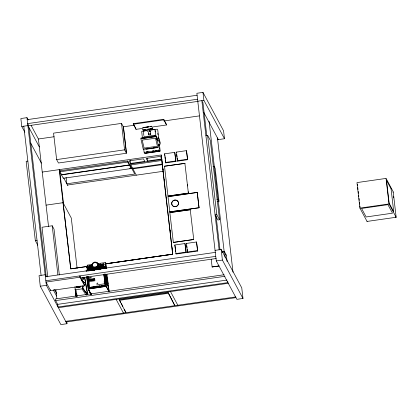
<?xml version="1.0" encoding="UTF-8"?>
<svg xmlns="http://www.w3.org/2000/svg" width="417" height="417" viewBox="0 0 417 417"><rect width="100%" height="100%" fill="white"/><g stroke="black" fill="none" stroke-linecap="round" stroke-linejoin="round"><path stroke-width="0.63" d="M95.54 269.491A1.063 1.016 -28.2 0 0 96.051 268.861L95.931 267.344L93.721 267.724L94.023 270.19M94.888 267.375L94.31 267.078L93.731 267.787L93.95 267.412L95.946 267.115L96.457 269.825M93.684 267.959L94.086 270.096L94.034 268.256A0.975 0.938 -25.8 0 0 94.138 269.142L94.2 269.236A1.069 1.027 -28.2 0 0 94.758 269.533A1.095 1.053 -28.2 0 0 95.269 269.518M97.145 269.231C96.692 268.684 96.697 266.093 95.759 267.245L95.321 267.302L96.019 268.788L95.847 267.949A1.032 0.99 -28.2 0 0 95.519 267.646L93.095 266.572A2.393 2.299 -28.2 0 1 92.772 263.945C93.554 262.46 95.806 262.074 96.968 263.325A2.393 2.299 -28.2 0 1 97.291 265.952L96.264 266.979L94.206 267.506L93.757 268.496L94.179 269.22M59.834 171.799L59.866 170.819L127.821 161.066L129.197 163.626L129.348 164.95L61.393 174.702L59.834 171.799L127.795 162.046L129.348 164.95M131.272 168.531L129.442 165.116L129.468 164.136L131.115 167.207L131.272 168.531L63.311 178.288L61.481 174.874L61.513 173.889M127.795 162.046L127.821 161.066M162.599 164.001L132.611 168.306L130.797 164.923L130.829 163.944L162.088 159.456M136.291 175.161L132.903 168.849L132.934 167.869M96.072 267.245L95.748 267.135L96.051 269.768M103.948 267.089L104.13 266.536L103.651 266.343M94.002 268.715L93.893 267.651L94.19 270.054L93.835 267.672L94.19 270.054L94.138 269.137A1.001 0.964 -28.2 0 0 94.43 269.392A1.089 1.048 -28.9 0 0 95.102 269.518L95.217 269.497M96.728 267.818L96.515 268.199M94.034 267.521L94.31 267.078M95.066 267.631L95.43 268.6A0.61 0.584 -28.2 0 1 94.44 268.746L94.138 268.313L94.404 267.73L95.066 267.631L95.54 268.261L95.17 268.861M100.643 267.443L102.311 266.541L102.775 266.911M102.561 266.583C101.8 266.427 103.963 265.697 102.775 266.708M91.021 266.218L90.708 265.801L90.39 266.228M88.618 268.016L88.211 268.027A1.517 0.401 -7.1 0 0 87.565 267.771A1.428 0.375 -7.1 0 0 86.965 267.777L86.767 266.713A1.496 0.396 -7.1 0 0 87.356 266.155L87.69 266.036A1.413 0.37 -7.1 0 0 89.53 265.728L89.936 265.718A1.517 0.401 -7.1 0 0 90.583 265.973A1.428 0.375 -7.1 0 0 91.177 265.963C92.882 267.287 90.463 263.898 91.38 267.031A1.496 0.396 -7.1 0 0 90.791 267.589L90.458 267.704A1.413 0.37 -7.1 0 0 89.509 267.766M92.631 266.692L92.079 266.943L92.392 266.374M96.874 269.168L97.197 268.829L97.526 269.158M98.011 266.713L97.766 267.042M98.266 269.137L97.953 268.72L97.641 269.147M98.673 265.827L98.183 266.129M100.95 264.628L101.279 264.284L101.602 264.613M101.696 265.389L101.534 265.686M101.05 268.011L100.794 265.989L99.449 266.161L99.882 266.301A1.423 0.375 -7.1 0 0 99.564 266.416L99.157 266.427A1.522 0.401 -7.1 0 0 98.511 266.171A1.433 0.381 -7.1 0 0 97.912 266.176L97.708 265.108A1.506 0.396 -7.1 0 0 98.303 264.545L98.636 264.43A1.423 0.375 -7.1 0 0 100.487 264.112L100.893 264.107A1.522 0.401 -7.1 0 0 101.545 264.362A1.433 0.381 -7.1 0 0 102.144 264.352L102.342 265.426A1.506 0.396 -7.1 0 0 101.753 265.983M95.04 267.792L94.138 268.313L94.716 268.929M143.808 136.88L143.834 137.787M146.852 129.661L147.154 131.298M147.284 131.308L147.019 130.266M149.182 131.037L148.869 129.338M95.946 267.115L96.046 266.812M95.759 269.231A1.069 1.027 -28.2 0 1 95.503 269.418L95.759 269.231A1.032 0.99 -28.2 0 0 95.946 268.975L95.993 268.772A0.964 0.923 -28.2 0 0 96.03 268.392L95.931 268.053M88.873 266.275L89.473 266.182M90.604 267.532C90.479 268.715 91.881 267.271 90.724 267.406M92.188 264.842L92.423 264.253M91.933 265.759L92.381 266.208M92.949 269.976L92.668 269.476L92.386 269.987M99.668 266.234L99.866 266.718M99.877 266.885L99.877 267.469M99.845 267.787L99.845 268.126M101.258 268.783L101.138 268.329M102.499 266.234C102.624 265.045 101.222 266.494 102.379 266.359M95.967 268.929L95.988 268.882A0.99 0.954 -28.2 0 1 95.675 269.273A1.089 1.048 -28.2 0 1 95.498 269.382M94.404 268.751L95.274 268.845L95.462 268.115M95.681 269.398L96.061 268.392A0.99 0.954 -28.2 0 0 95.556 267.709A1.089 1.042 -27.6 0 0 95.279 267.599L95.457 267.584M100.794 266.062L100.32 266.26M94.206 267.506L94.258 267.917A1.069 1.027 -28.2 0 1 94.497 267.735M94.435 267.975A0.631 0.605 -28.2 0 1 95.17 267.844A0.599 0.573 -28.2 0 1 95.477 268.194L95.196 268.699M99.778 266.129L100.476 266.051M148.233 131.522L148.509 134.519L150.74 134.295L150.464 131.308L149.302 131.365M96.473 267.208L95.931 267.344L96.098 268.579M81.716 280.62L84.474 282.669A1.037 0.996 -28.2 0 1 85.61 283.518L82.592 288.074L87.528 294.564L84.531 277.3M89.983 268.35C89.702 269.669 91.266 268.048 89.983 268.35A2.867 2.752 -28.2 0 1 93.439 268.355M91.078 267.078L90.713 267.245M90.114 269.976L90.625 269.898L90.557 270.43M93.434 267.532L92.991 267.667L92.465 267.062A3.039 2.919 -28.2 0 1 92.1 265.983M100.242 264.566L100.805 264.555M98.938 269.179L98.709 268.611L98.48 269.189M101.117 268.079L101.164 267.667L100.721 267.552M103.202 266.192L102.968 265.624L102.806 266.255M101.962 268.746L101.727 268.178L101.498 268.757M93.752 267.719L94.007 267.474M142.525 127.659L148.9 126.596M149.922 126.732L150.412 126.58L149.974 126.721M89.963 267.516L89.431 267.891M92.991 267.083L92.871 267.542A3.221 3.091 -28.2 0 0 93.872 268.293M93.981 268.475L94.002 269.147M99.538 264.602L99.997 264.592M94.013 269.309L94.013 269.893M93.585 269.992L93.424 269.366L93.262 270.002M98.209 266.38L98.751 266.692L98.125 266.703M99.032 266.213L99.11 266.828L99.423 266.26M96.515 268.783L96.582 268.251M103.223 267.026L103.374 266.645M97.406 267.761L96.28 268.381M89.483 267.761L89.04 267.85M88.206 288.986L106.262 286.286L104.756 274.084M103.364 268.465C103.989 267.688 102.269 268.574 103.338 268.376L104.041 268.282L85.985 270.993L103.473 268.475M103.312 266.077L103.108 266.27L103.703 266.036A0.725 0.714 -57.4 0 1 103.812 266.593L103.687 266.875A0.798 0.792 -57.4 0 1 102.895 267.193L102.499 266.989A0.725 0.719 -57.4 0 1 102.301 266.322L102.426 266.041A0.798 0.792 -57.4 0 1 103.213 265.723L103.703 266.036M159.93 143.49L159.826 141.29L158.919 138.11L156.646 138.048L156.709 138.871M97.13 269.173L96.77 268.986L96.89 269.591M101.962 265.003L102.405 265.452L101.811 265.384M91.839 270.414L92.167 270.409M101.545 266.499C102.426 265.488 100.294 266.103 101.545 266.499A2.867 2.752 -28.2 0 1 102.248 266.275M100.711 267.391L101.123 267.057L100.711 266.739M88.665 270.617L88.545 269.658L89.165 269.413L90.275 269.585L90.39 270.544M99.611 268.97L99.496 268.011L100.977 267.73L101.341 268.897M104.401 266.906L103.489 266.635M101.743 265.989L101.42 266.103A1.423 0.375 -7.1 0 0 100.257 266.202M89.853 269.83L90.124 269.095L90.536 269.116L90.468 269.648L88.748 269.794L89.056 269.935M86.887 267.672A1.496 0.396 -7.1 0 0 87.471 267.115L87.805 267A1.413 0.37 -7.1 0 0 89.65 266.687L90.056 266.677A1.517 0.401 -7.1 0 0 90.698 266.932A1.428 0.375 -7.1 0 0 91.297 266.927L91.38 267.031M102.342 265.426L102.259 265.316A1.433 0.381 -7.1 0 1 101.659 265.327A1.522 0.401 -7.1 0 1 101.013 265.071L100.601 265.082A1.423 0.375 -7.1 0 1 98.751 265.394L98.428 265.509L98.313 264.545M75.003 286.719L75.196 289.398L75.899 289.82L82.352 288.799L82.613 288.178L82.191 285.697M86.783 276.758L88.31 289.064L91.135 294.433L88.274 289.085L106.262 286.312L108.847 291.108M87.075 268.871C86.23 269.799 87.45 268.214 88.576 268.6M149.286 126.747L148.874 126.877M102.9 285.848L102.467 285.833L102.405 285.364M89.895 269.502L89.947 268.981M89.858 265.921L90.27 266.239M100.705 266.625L101.029 266.281L100.758 265.963M94.445 269.429L94.737 269.538M92.59 266.015L90.703 266.296A1.496 0.396 -7.1 0 1 91.26 266.067L91.177 265.963M102.045 264.592L105.193 264.117M95.258 269.601A1.063 1.016 -28.2 0 1 94.133 269.147L95.545 269.147M87.961 270.805L103.338 268.376M95.472 269.851L94.315 270.028L94.164 268.824M91.26 277.169L87.685 277.706L87.648 277.394L88.498 277.269M91.359 277.951L87.784 278.488L87.82 278.801L89.014 278.624M87.919 279.588L88.003 279.989L87.919 279.588L94.732 278.561M87.956 279.901L94.768 278.874M94.867 279.656L88.05 280.683L88.091 280.995L94.904 279.969M95.003 280.75L88.185 281.777L88.227 282.09L89.076 281.96L89.175 282.747L88.321 282.872L88.409 283.279L88.373 282.961M88.362 283.185L89.212 283.06M89.311 283.841L88.456 283.967L88.498 284.279L89.347 284.154M103.995 281.949L104.849 281.824M89.441 284.936L88.592 285.066L88.628 285.379L89.483 285.249M96.598 283.862L97.792 283.68L97.693 282.898M89.577 286.031L88.727 286.161L88.764 286.474L89.619 286.343M96.734 284.957L105.079 283.701M88.884 287.412L88.842 287.099L88.884 287.412L89.733 287.282L89.791 287.756L103.854 285.603L104.031 285.942L90.296 288.006L90.119 287.673M87.153 276.779L88.503 287.751L105.178 285.244L105.506 285.859L88.811 288.319M150.224 128.811L152.262 128.509L152.46 127.68M147.623 129.697L152.215 129.03L152.241 128.254L147.404 129.244M161.619 155.849L161.16 154.994L172.654 254.198L106.46 263.726L172.721 254.214L161.228 154.983L42.237 172.065M28.168 119.908L26.964 117.662L20.85 118.537L21.767 126.476L24.843 132.21M203.741 112.335L218.367 139.612L217.231 139.742L224.482 138.736L223.564 130.797L202.975 92.397L196.86 93.278L216.282 260.938L236.872 299.338L242.986 298.463L241.761 287.876L221.172 249.481L215.052 250.356M27.194 119.648L197.09 95.258M197.549 99.23L27.658 123.614L28.752 125.663L198.002 101.367M21.767 126.476L27.887 125.6L39.323 146.93M197.778 101.211L203.892 100.335L224.482 138.736M121.519 123.39L124.584 149.844L126.414 153.258L123.349 126.799L121.519 123.39L53.564 133.143L56.629 159.596L58.458 163.011L126.481 153.248L123.416 126.794M143.015 128.347L136.025 129.353L133.216 123.667L163.719 119.288L166.456 124.391L166.524 124.975L151.908 127.07M133.284 124.245L163.787 119.867L166.524 124.975M31.181 125.522L38.406 138.997L54.137 136.734M123.349 126.799L134.347 125.225M163.928 120.977L199.295 115.9M150.297 126.398L151.689 126.2M143.125 127.685L148.462 126.919M143.318 127.743L148.473 127.003M151.1 126.622L151.533 126.356M143.276 129.802L142.968 129.843L143.14 130.344L146.231 129.901M146.43 130.573L143.312 131.021L143.86 135.52M149.724 130.099L154.759 129.374L155.233 130.255L155.901 136.046M145.684 130.782L141.665 131.407L142.442 138.084M149.427 130.245L157.24 129.176L157.762 130.151L158.757 138.725M154.994 130.677L155.254 131.944M144.543 136.703L154.843 135.228M155.093 135.942L141.029 137.964L141.087 138.762L155.155 136.745M155.916 135.827L156.735 138.434M144.298 137.777L145.585 137.594M146.873 137.412L148.16 137.224M152.664 136.578L153.951 136.39M155.28 136.567L140.863 138.637L143.276 149.338L158.726 147.123L158.45 145.309M155.812 136.495L156.312 136.422L157.266 140.373M155.974 136.625L156.797 139.231M155.14 138.236L142.197 140.096L144.12 148.124L157.433 146.216L155.531 138.282M27.85 161.071L26.151 161.316L35.346 240.682L37.785 245.232M205.899 135.515L207.593 135.275L210.34 140.393L219.535 219.759L217.836 220.004L215.089 214.88L216.788 214.635L219.535 219.759M56.629 159.596L124.584 149.844M147.211 148.879L148.895 148.64M149.75 148.515L151.579 148.254M153.409 147.988L154.785 147.79M155.906 147.634L157.225 147.441L157.188 147.149M146.148 149.218L157.063 147.654L157.173 146.847M144.537 152.069L144.923 153.357L159.862 151.209L159.82 150.834M146.341 151.814L148.129 151.553M152.471 150.933L153.831 150.735M155.619 150.48L156.808 150.308M158.163 150.115L159.351 149.964M144.433 152.351L159.372 150.203L159.857 151.105M146.252 152.831L150.412 152.304L146.81 152.752M157.704 151.189L154.113 151.772L158.267 151.105M145.001 153.274L144.616 153.331L144.094 152.351L143.688 148.843M145.642 153.185L160.191 151.095L159.414 144.423M164.564 153.831L174.759 152.372L175.995 161.41L165.799 162.875L164.564 153.831L164.944 155.505M176.276 152.111L186.472 150.646L187.707 159.69L177.512 161.15L176.276 152.111L176.516 152.554M130.552 163.428L144.824 161.379L143.453 158.82L129.181 160.868L130.552 163.428L130.182 160.232M147.545 160.993L161.812 158.945L160.441 156.385L146.169 158.434L147.545 160.993L147.248 158.429M61.481 174.874L129.442 165.116M130.797 164.923L162.057 160.436M165.559 162.432L175.755 160.967L175.995 161.41M177.277 160.707L187.468 159.242L187.707 159.69M129.651 168.338L131.574 168.061L134.774 174.035L66.819 183.788L66.074 177.34M132.903 168.849L162.249 164.637M164.496 166.216L184.929 163.375L164.496 166.216L167.988 196.063L188.375 193.134L184.882 163.287M67.533 185.028L163.083 171.319M213.004 166.67L214.239 166.492L215.151 168.197L218.982 201.265L217.132 201.531M46.068 205.133L63.056 202.693L71.291 218.055L77.119 268.35M169.828 211.94L168.015 196.579L197.236 192.383L199.05 207.749L169.782 211.857L199.05 207.749M168.697 196.574L197.283 192.472M216.835 199.738L218.07 199.561L218.982 201.265M59.334 274.939L54.038 229.204L52.203 225.785L42.008 227.249L47.757 276.852M386.053 178.419L356.968 182.594L359.928 208.119L367.064 221.432L396.15 217.257L393.195 191.731L386.053 178.419L389.014 203.944L396.15 217.257M169.849 212.576L190.282 209.735L169.849 212.576L173.347 242.423L193.733 239.494L190.241 209.647M35.346 240.682L37.045 240.437M392.892 192.107L393.231 192.06M359.928 208.119L389.014 203.944M174.786 245.003L184.981 243.538L186.217 252.582L176.021 254.042L174.786 245.003L175.025 245.446M186.326 243.445L196.522 241.985L197.752 251.024L187.561 252.488L186.326 243.445L186.566 243.893M92.162 264.441L87.163 265.16L87.309 266.421M97.786 263.633L105.287 262.559L105.767 263.45L106.351 268.491M90.145 265.697L92.016 265.426M102.645 263.898L103.89 263.721M175.781 253.599L185.977 252.139L186.217 252.582M105.975 263.773L172.648 254.198M187.322 252.045L197.517 250.581L197.752 251.024M45.396 276.768L215.287 252.384M221.953 252.077L224.487 251.717L226.363 255.214L227.093 261.511M222.339 252.113L224.195 251.847L218.352 201.421M45.86 280.756L215.751 256.372M79.975 277.206L46.011 282.08L50.587 290.613L84.552 285.739L84.401 284.415L79.824 275.882L79.975 277.206L84.552 285.739M80.919 277.93L216.204 258.514M40.272 286.203L46.386 285.327L66.975 323.722L60.861 324.603L40.272 286.203L39.047 275.621L45.161 274.74L46.261 276.789L28.982 127.644M216.282 260.938L222.397 260.062L242.986 298.463M219.055 265.942L212.091 266.943L218.93 266.051M104.146 274.25L105.485 285.812L88.67 288.225L87.351 276.836M224.106 274.746L55.497 298.947L55.69 300.6L57.702 304.353L58.01 307.001L227.901 282.611L227.781 281.553M55.69 300.6L224.94 276.304M57.702 304.353L226.952 280.062M58.375 307.683L228.266 283.294M124.313 309.179L125.887 312.63L119.226 299.682L168.15 292.661L174.817 305.609L168.15 292.661M119.298 300.344L168.228 293.323M65.698 321.335L235.589 296.951M66.063 322.018L235.954 297.634M144.537 129.651L146.049 129.411M144.657 129.609L142.645 129.89L142.567 129.369M96.822 268.955L96.541 268.532M90.15 270.331L89.843 267.636L88.654 267.923M94.122 269.137L93.976 268.59M96.562 268.6L97.062 269.564M95.55 262.444L96.171 262.512M101.951 264.837L102.264 264.269L101.717 264.602M102.389 266.52C101.305 266.645 102.78 267.761 102.587 266.671M96.932 267.933L97.333 267.511M100.935 267.923C99.731 267.844 98.339 268.095 99.892 268.272M94.216 269.262L95.441 269.601M88.258 289.075L91.088 294.407L90.911 293.073L91.13 294.376M149.156 130.719L149.302 130.985M148.853 133.31L149.401 133.518M158.715 140.972L159.383 141.233L158.043 140.685M89.076 269.387L88.92 269.314A0.625 0.599 -28.2 0 0 88.425 269.377L88.107 269.778A0.735 0.704 -28.2 0 0 88.154 270.289L88.54 270.612A0.625 0.599 -28.2 0 0 89.035 270.555M82.243 281.042L85.61 283.518M90.286 267.511L90.353 268.037L89.843 267.98M94.31 268.621L95.06 268.913L94.341 268.637M94.049 269.012L94.56 269.564M99.496 268.011L99.856 269.179M88.545 269.658L88.91 270.826M96.03 268.298L95.524 267.693A1.063 1.016 -28.2 0 0 95.295 267.594M93.757 268.496L94.43 269.314M97.708 265.108L97.912 266.176M86.767 266.713L86.965 267.777M87.528 294.564L82.613 288.178L87.554 294.715M99.799 267.558L99.731 266.995M100.846 267.417L100.778 266.854M82.029 288.939L86.225 295.262M96.051 268.642L96.311 269.763L96.098 268.673M225.415 254.125L226.024 255.261M188.375 193.134L167.988 196.063M133.216 123.667L135.65 128.201M193.733 239.494L173.347 242.423M170.506 291.587L177.824 305.239M60.35 171.637L59.224 169.625L70.718 268.856L87.382 266.442L70.786 268.85L63.056 202.693M63.645 177.772L67.856 185.727M119.226 299.682L120.721 302.476M121.321 303.592L122.817 306.386M104.078 274.803L103.927 274.522L105.308 284.775M116.14 299.39L123.458 313.042M94.956 262.481L94.737 262.079L94.742 262.59M30.681 143.099L41.439 163.156M106.168 286.401L109.04 291.754M87.414 277.42L87.262 277.133L88.592 286.979M88.503 287.751L88.837 288.366L87.408 276.768M82.827 277.315L83.15 278.858A3.107 2.982 -28.2 0 1 83.134 279.645M91.187 294.438L88.201 289.002L86.694 276.799M54.471 289.367L56.603 293.354M53.256 289.836L56.603 296.075M106.153 286.349L104.641 274.068M97.197 269.158L97.072 268.84L97.031 269.173M158.304 144.954L158.387 145.408M105.689 274.105L105.981 276.664L105.501 274.214M159.883 142.14L159.393 140.096L158.1 139.763L157.438 138.819L156.886 138.871L158.205 144.934L160.112 144.277L159.992 142.39M75.899 289.82L77.254 296.461M88.107 285.41L88.175 285.77M84.714 277.3L87.69 294.438M105.1 274.297L105.454 275.684L105.36 274.141M149.182 130.73L149.02 129.333M103.989 285.139L104.052 285.609M102.733 285.296L102.796 285.765M101.581 285.536L101.644 286.005M145.945 148.556L146.023 149.13M95.43 268.605L95.352 267.975M106.299 268.501L105.72 263.81L105.824 264.659M106.997 274.297L109.056 290.998M107.93 282.643L108.086 283.935M108.248 285.228L108.962 291.04M104.078 274.261L105.506 285.859M105.193 284.639L105.235 284.952L104.38 285.082L104.438 285.551M103.906 274.918L105.178 285.244M104.041 285.134L104.099 285.603M100.977 267.73L101.096 268.689M100.116 267.766L100.294 269.2M99.611 285.796L99.668 286.265M99.272 285.848L99.329 286.317M98.422 285.979L98.48 286.448M98.078 286.031L98.136 286.5M97.229 286.156L97.286 286.625M96.885 286.208L96.947 286.677M96.035 286.338L96.092 286.807M95.696 286.385L95.754 286.86M94.899 286.985L94.841 286.515L90.927 287.104L90.984 287.574M89.165 269.413L89.342 270.847M87.622 267.375L88.07 270.987M90.072 287.235L90.129 287.704M88.404 276.487L88.54 277.581M102.144 264.352L102.259 265.316M100.893 264.107L101.013 265.071M100.487 264.112L100.601 265.082M98.636 264.43L98.751 265.394M89.936 265.718L90.056 266.677M89.53 265.728L89.645 266.687M87.69 266.036L87.805 267M87.367 266.155L87.481 267.115M94.018 267.625L94.086 268.199M393.408 196.574L393.554 197.846M395.769 216.976L395.811 217.309M367.028 221.104L367.064 221.432M357.395 184.429L357.546 185.701M357.765 187.603L357.984 189.511M358.208 191.419L358.427 193.326M358.651 195.234L358.797 196.506M359.016 198.414L359.24 200.316M359.459 202.224L359.678 204.132M359.902 206.04L360.048 207.312M217.45 137.902L233.009 272.197M224.487 251.717L225.144 257.383M209.073 121.326L214.385 167.154M214.239 166.492L218.07 199.561M202.975 92.397L203.892 100.335M221.172 249.481L222.397 260.062M207.593 135.275L216.788 214.635M206.769 135.624L202.954 102.676L201.854 100.627L219.133 249.773M216.037 215.641L220.004 249.882M211.216 259.384L212.133 267.026M197.236 192.383L199.003 207.661M186.472 150.646L187.468 159.242M196.522 241.985L197.517 250.581M187.436 184.684L187.582 185.977M188.255 191.784L188.406 193.076M176.73 154.394L177.017 156.855M177.157 158.079L177.512 161.15M186.78 245.733L186.993 247.573M187.207 249.418L187.561 252.488M174.759 152.372L175.755 160.967M184.981 243.538L185.977 252.139M163.719 119.288L163.787 119.867M165.09 156.735L165.372 159.19M165.513 160.42L165.799 162.875M175.098 246.061L175.38 248.516M175.521 249.747L175.734 251.587M162.296 161.733L162.448 163.016M163.115 168.802L163.266 170.089M163.558 172.596L163.704 173.889M164.376 179.68L164.533 181.02M165.643 190.637L165.794 191.924M166.466 197.721L166.618 199.018M157.798 133.372L157.944 134.623M158.236 137.13L158.382 138.387M159.106 144.657L159.252 145.908M159.471 147.79L159.617 149.046M154.973 135.348L155.072 136.177M144.454 136.859L144.579 137.891M135.958 128.77L136.025 129.353M105.287 262.559L105.944 268.23M87.455 267.678L87.82 270.831M83.009 277.654L83.15 278.858M59.683 170.48L63.514 203.548M66.767 321.898L66.975 323.722M52.203 225.785L57.874 274.746M38.406 138.997L48.57 226.754M55.862 289.716L56.894 298.598M50.488 289.732L50.587 290.613M26.964 117.662L46.386 285.327M23.805 126.184L41.085 275.329M75.472 289.711L75.659 291.655M75.785 292.948L76.092 296.315L75.154 289.132L76.108 296.362L75.91 293.073M86.694 270.972L86.679 270.998M82.967 278.52A3.107 2.982 -28.2 0 1 82.316 280.75M79.157 286.218A1.725 1.658 -28.2 0 1 77.89 286.568M78.719 286.312A1.585 1.522 -28.2 0 1 77.911 286.427M78.516 286.901A1.725 1.658 -28.2 0 1 77.645 286.802M80.981 286.156A2.757 2.648 -28.2 0 1 76.275 286.833M80.893 285.984A2.757 2.648 -28.2 0 1 76.186 286.661M79.402 286.312A1.725 1.658 -28.2 0 1 78.13 286.661M98.574 265.572A3.039 2.919 -28.2 0 1 98.469 266.161L98.235 266.744A3.221 3.091 -28.2 0 1 97.406 267.761M98.438 264.472A3.039 2.919 -28.2 0 0 98.193 263.935L97.828 263.44A3.221 3.091 -28.2 0 0 97.349 263.023M96.786 262.71A3.221 3.091 -28.2 0 1 97.072 262.851M98.412 265.019A3.19 3.065 -28.2 0 0 94.748 262.131A3.19 3.06 -28.2 0 0 92.246 266.823M98.214 265.895A3.211 3.086 -28.2 0 1 96.666 267.704M94.013 268.011A3.216 3.086 -28.2 0 1 92.313 266.781M95.311 267.688A0.902 0.865 -28.2 0 1 95.686 269.007M95.258 269.325A0.902 0.865 -28.2 0 1 94.08 268.558M94.315 267.938A0.902 0.865 -28.2 0 1 94.45 267.818M101.92 264.56A1.506 0.396 -7.1 0 1 102.222 264.461M98.417 265.509A1.506 0.396 -7.1 0 1 97.828 266.072M97.792 265.212A1.433 0.381 -7.1 0 1 98.204 265.196M88.92 267.902A1.413 0.37 -7.1 0 1 89.108 267.85M88.873 270.951A2.804 2.69 -28.2 0 1 88.889 270.237M105.193 267.886A2.804 2.69 -28.2 0 0 104.328 266.781A2.867 2.752 -28.2 0 0 103.692 266.437M94.544 267.917A0.532 0.511 -28.2 0 1 95.243 268.657M95.123 268.762A0.532 0.511 -28.2 0 1 94.435 268.027M94.372 268.063A0.61 0.584 -28.2 0 1 94.471 267.938M105.454 276.685L105.934 279.552L105.454 276.685M106.012 274.751L106.491 277.618L106.012 274.751M105.981 277.665L106.455 280.532L105.981 277.665M105.918 280.453L106.392 283.315L105.918 280.453M106.538 275.731L107.013 278.598L106.538 275.731M106.491 278.619L106.966 281.485L106.491 278.619M106.444 281.428L106.919 284.295L106.444 281.428M107.013 279.599L107.492 282.46L107.013 279.599M106.955 282.382L107.43 285.249L106.955 282.382M107.477 283.362L107.956 286.224L107.477 283.362M90.661 268.392C91.062 269.669 91.625 267.469 90.661 268.392M90.75 269.173C91.151 270.445 91.719 268.251 90.75 269.173M91.234 266.729C91.636 268.001 92.204 265.801 91.234 266.729M90.843 269.95C91.245 271.222 91.808 269.028 90.843 269.95M91.328 267.506C91.73 268.777 92.293 266.583 91.328 267.506M91.417 268.282C91.818 269.559 92.381 267.36 91.417 268.282M91.505 269.064C91.907 270.336 92.475 268.141 91.505 269.064M91.599 269.841C91.995 271.118 92.564 268.918 91.599 269.841M92.084 267.396C92.48 268.673 93.048 266.473 92.084 267.396M92.173 268.178C92.574 269.45 93.137 267.255 92.173 268.178M92.261 268.955C92.663 270.226 93.226 268.032 92.261 268.955M92.928 268.068C93.33 269.34 93.893 267.146 92.928 268.068M93.017 268.845C93.418 270.122 93.981 267.923 93.017 268.845M96.791 268.303C97.192 269.58 97.76 267.38 96.791 268.303M97.458 267.417C97.859 268.689 98.422 266.494 97.458 267.417M97.547 268.194C97.948 269.471 98.516 267.271 97.547 268.194M98.214 267.307C98.615 268.584 99.178 266.385 98.214 267.307M98.303 268.089C98.704 269.361 99.272 267.167 98.303 268.089M98.97 267.198C99.371 268.475 99.934 266.275 98.97 267.198M99.147 268.757C99.548 270.034 100.116 267.834 99.147 268.757M101.232 266.875C101.633 268.147 102.201 265.952 101.232 266.875M101.326 267.651C101.727 268.929 102.29 266.729 101.326 267.651M102.082 267.547C102.478 268.819 103.046 266.625 102.082 267.547M102.473 264.321C102.874 265.598 103.442 263.398 102.473 264.321M102.566 265.103C102.963 266.374 103.531 264.18 102.566 265.103M102.17 268.324C102.572 269.596 103.135 267.401 102.17 268.324M102.837 267.438C103.234 268.71 103.802 266.515 102.837 267.438M103.228 264.211C103.63 265.488 104.193 263.289 103.228 264.211M103.317 264.993C103.718 266.265 104.286 264.07 103.317 264.993M103.411 265.77C103.812 267.047 104.375 264.847 103.411 265.77A0.792 0.787 -57.4 0 0 102.415 265.879L102.316 265.989A0.735 0.725 -57.4 0 0 102.384 266.937A0.792 0.782 -57.4 0 0 103.468 266.932A0.74 0.73 -57.4 0 0 103.593 265.978L103.39 265.785M103.213 266.4L103.213 266.4M148.546 134.019L148.801 134.462L148.546 134.019M150.11 131.246L150.365 131.689L150.11 131.246M150.396 133.753L150.657 134.196L150.396 133.753M151.913 152.116L152.731 152.059L151.913 152.116M104.255 267.313L104.182 267.469A0.735 0.704 -28.2 0 0 104.229 267.985L104.615 268.303A0.625 0.599 -28.2 0 0 105.11 268.246L105.428 267.844A0.735 0.704 -28.2 0 0 105.381 267.328L104.995 267.01A0.625 0.599 -28.2 0 0 104.5 267.068L104.276 267.339M387.93 204.653L361.56 208.437L366.136 216.97L392.501 213.186L387.93 204.653M391.057 188.786L386.481 180.253L389.134 203.136L393.711 211.669L391.057 188.786M170.381 231.524L170.235 230.252L170.381 231.524M172.445 249.33L172.294 248.058L172.445 249.33M174.619 206.738A3.451 3.31 -28.2 0 0 178.309 202.089A3.451 3.31 -28.2 0 0 172.456 201.421A3.451 3.31 -28.2 0 0 174.619 206.738M174.572 206.65A3.451 3.31 -28.2 0 0 178.267 202.005A3.451 3.31 -28.2 0 0 172.409 201.338A3.451 3.31 -28.2 0 0 174.572 206.65"/></g></svg>
